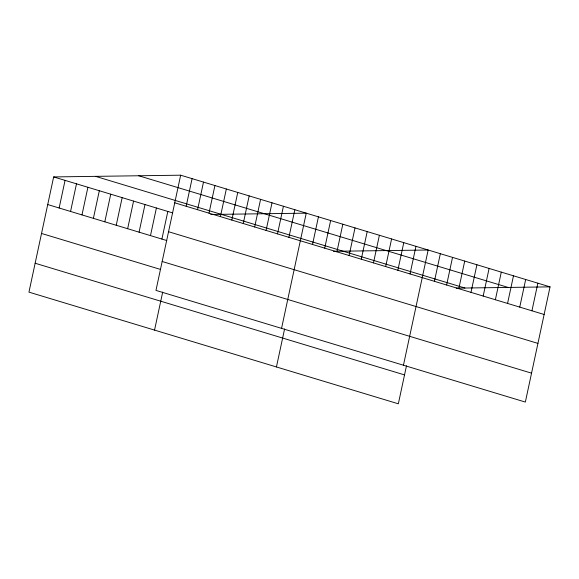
<?xml version="1.0" encoding="UTF-8"?>
<svg xmlns="http://www.w3.org/2000/svg" width="579" height="579" viewBox="0 0 579 579"><rect width="100%" height="100%" fill="white"/><g stroke="black" fill="none" stroke-linecap="round" stroke-linejoin="round"><path stroke-width="0.87" d="M180.662 175.191L155.968 290.397L525.348 402.072L550.05 286.866L180.662 175.191L53.652 176.928L28.95 292.134L398.338 403.809L406.48 365.805M59.145 208.006L65.065 180.38M70.558 211.458L76.486 183.833M81.979 214.903L87.899 187.285M93.393 218.355L99.32 190.737M104.813 221.808L110.734 194.189M116.234 225.26L122.155 197.642M127.648 228.712L133.568 201.094M139.069 232.165L144.989 204.546M150.482 235.617L156.402 207.991M161.903 239.069L167.823 211.444M154.542 330.11L162.685 292.106M186.163 206.262L192.083 178.643M197.577 209.714L203.497 182.095M208.997 213.166L214.918 185.548M220.411 216.618L226.338 189M231.832 220.071L237.752 192.452M243.245 223.523L249.173 195.897M254.666 226.975L260.586 199.35M266.079 230.428L272.007 202.802M277.5 233.88L283.421 206.254M288.914 237.332L294.841 209.707M281.56 328.365L306.255 213.159L210.676 214.469M276.436 366.956L284.586 328.952M312.522 244.468L318.443 216.843M324.71 248.152L330.638 220.527M336.906 251.836L342.826 224.218M349.094 255.52L355.014 227.902M361.282 259.204L367.202 231.586M373.469 262.895L379.397 235.269M385.665 266.579L391.585 238.953M397.853 270.263L403.773 242.637M410.041 273.947L415.961 246.328M403.454 365.219L428.156 250.012L333.446 251.308M434.424 281.314L440.344 253.696M446.612 285.006L452.532 257.38M458.8 288.689L464.72 261.064M470.988 292.373L476.915 264.748M483.183 296.057L489.103 268.439M495.371 299.741L501.291 272.123M507.559 303.432L513.479 275.807M519.747 307.116L525.674 279.491M531.942 310.8L537.862 283.174M456.216 288.147L550.05 286.866M138.75 175.763L508.138 287.437M95.564 176.356L464.951 288.031M174.742 202.809L544.13 314.484M53.652 176.928L172.716 212.927M168.547 231.716L537.934 343.39M47.724 204.553L166.795 240.546M162.163 261.498L531.551 373.166M41.529 233.453L160.6 269.452M35.145 263.235L404.533 374.91"/></g></svg>
